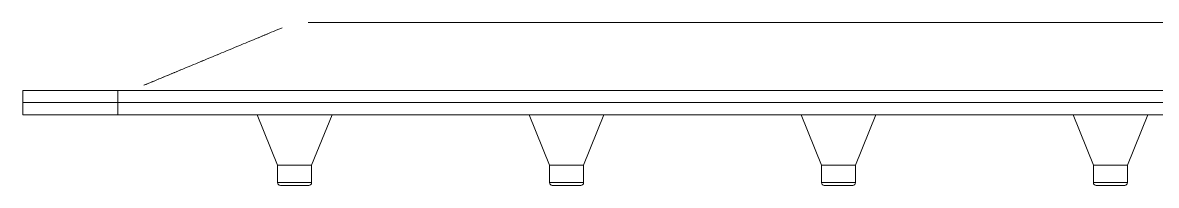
# Model space of a CAD drawing. Header units: millimetres. Extents: x 2915 to 5291, y 1031 to 4391.
# Drawn here: x 3677.1 to 3760.4, y 3031.7 to 3043.7 of the extents above; entities that cross this region are included whole.
import ezdxf

# ---------------------------------------------------------------- set-up
doc = ezdxf.new("R2010")
doc.units = ezdxf.units.MM

msp = doc.modelspace()

# ---------------------------------------------------------------- linework, layer by layer
at = {"linetype": 'Continuous', "lineweight": 18, "extrusion": (0, 1, 0)}
for p, q in [((3698.065, 3043.743), (3698.065, 3043.743)), ((3677.065, 3037.844), (3684.065, 3037.844)), ((3677.065, 3036.944), (3677.065, 3037.844)), ((3684.065, 3037.844), (3870.065, 3037.844)), ((3684.065, 3036.944), (3677.065, 3036.944)), ((3684.065, 3036.944), (3870.065, 3036.944)), ((3694.315, 3036.944), (3695.815, 3033.244)), ((3698.315, 3033.244), (3699.815, 3036.944)), ((3714.315, 3036.944), (3715.815, 3033.244)), ((3718.315, 3033.244), (3719.815, 3036.944)), ((3734.315, 3036.944), (3735.815, 3033.244)), ((3738.315, 3033.244), (3739.815, 3036.944)), ((3754.315, 3036.944), (3755.815, 3033.244)), ((3758.315, 3033.244), (3759.815, 3036.944)), ((3695.815, 3033.244), (3695.815, 3031.944)), ((3698.315, 3033.244), (3695.815, 3033.244)), ((3698.315, 3031.944), (3698.315, 3033.244)), ((3715.815, 3033.244), (3715.815, 3031.944)), ((3718.315, 3033.244), (3715.815, 3033.244)), ((3718.315, 3031.944), (3718.315, 3033.244)), ((3735.815, 3033.244), (3735.815, 3031.944)), ((3738.315, 3033.244), (3735.815, 3033.244)), ((3738.315, 3031.944), (3738.315, 3033.244)), ((3755.815, 3033.244), (3755.815, 3031.944)), ((3758.315, 3033.244), (3755.815, 3033.244)), ((3758.315, 3031.944), (3758.315, 3033.244)), ((3696.015, 3031.744), (3698.115, 3031.744)), ((3716.015, 3031.744), (3718.115, 3031.744)), ((3736.015, 3031.744), (3738.115, 3031.744)), ((3756.015, 3031.744), (3758.115, 3031.744))]:
    msp.add_line(p, q, dxfattribs=at)
at = {"linetype": 'Continuous', "lineweight": 13, "extrusion": (0, 1, 0)}
for p, q in [((3684.065, 3037.844), (3684.065, 3036.944)), ((3695.815, 3031.944), (3698.315, 3031.944)), ((3715.815, 3031.944), (3718.315, 3031.944)), ((3735.815, 3031.944), (3738.315, 3031.944)), ((3755.815, 3031.944), (3758.315, 3031.944))]:
    msp.add_line(p, q, dxfattribs=at)
at = {"linetype": 'Continuous', "lineweight": 18}
for centre, start, end in [((3696.015, 3031.944), 180, 270), ((3698.115, 3031.944), 270, 0), ((3716.015, 3031.944), 180, 270), ((3718.115, 3031.944), 270, 0), ((3736.015, 3031.944), 180, 270), ((3738.115, 3031.944), 270, 0), ((3756.015, 3031.944), 180, 270), ((3758.115, 3031.944), 270, 0)]:
    msp.add_arc(centre, 0.2, start, end, dxfattribs=at)
for points, degree in [([(3696.147, 3043.361), (3691.063, 3041.243), (3685.979, 3039.125)], 2), ([(3696.141, 3043.359), (3691.065, 3041.244), (3685.988, 3039.129)], 2), ([(3677.065, 3038.744), (3677.065, 3038.444), (3677.065, 3038.144), (3677.065, 3037.844)], 3), ([(3677.065, 3038.744), (3677.065, 3038.744), (3678.13, 3038.744), (3680.099, 3038.744), (3682.672, 3038.744), (3684.065, 3038.744)], 2), ([(3677.065, 3037.844), (3677.065, 3038.744)], 1), ([(3870.065, 3038.744), (3684.065, 3038.744)], 1), ([(3684.065, 3038.744), (3684.065, 3037.844)], 1), ([(3684.065, 3037.844), (3684.065, 3038.144), (3684.065, 3038.444), (3684.065, 3038.744)], 3), ([(3684.065, 3038.744), (3870.065, 3038.744)], 1), ([(3677.065, 3037.844), (3677.065, 3037.844), (3677.088, 3037.844), (3677.189, 3037.844), (3677.356, 3037.844), (3677.588, 3037.844), (3677.882, 3037.844), (3678.236, 3037.844), (3678.646, 3037.844), (3679.108, 3037.844), (3679.617, 3037.844), (3680.17, 3037.844), (3680.76, 3037.844), (3681.382, 3037.844), (3682.03, 3037.844), (3682.697, 3037.844), (3683.378, 3037.844), (3683.836, 3037.844), (3684.065, 3037.844)], 3), ([(3684.065, 3037.844), (3870.065, 3037.844)], 1), ([(3870.065, 3037.844), (3684.065, 3037.844)], 1)]:
    msp.add_open_spline(points, degree=degree, dxfattribs=at)
for points, degree, knots in [([(3856.065, 3043.743), (3856.065, 3043.743), (3856.065, 3043.743), (3856.065, 3043.743), (3856.066, 3043.743), (3856.066, 3043.743), (3856.063, 3043.743), (3856.066, 3043.743), (3856.066, 3043.743), (3856.067, 3043.743), (3856.067, 3043.743), (3856.068, 3043.743), (3856.069, 3043.743), (3856.067, 3043.743), (3856.066, 3043.743), (3856.062, 3043.743), (3856.06, 3043.743), (3856.055, 3043.743), (3856.053, 3043.743), (3856.047, 3043.743), (3856.044, 3043.743), (3856.027, 3043.743), (3856.01, 3043.743), (3855.971, 3043.743), (3855.95, 3043.743), (3855.832, 3043.743), (3855.707, 3043.743), (3855.401, 3043.743), (3855.223, 3043.743), (3854.983, 3043.743), (3854.934, 3043.743), (3854.871, 3043.743), (3854.858, 3043.743), (3854.833, 3043.743), (3854.82, 3043.743), (3854.782, 3043.743), (3854.756, 3043.743), (3854.628, 3043.743), (3854.526, 3043.743), (3853.607, 3043.743), (3852.789, 3043.743), (3851.155, 3043.743), (3850.337, 3043.743), (3847.885, 3043.743), (3846.25, 3043.743), (3841.346, 3043.743), (3838.077, 3043.743), (3828.268, 3043.743), (3821.729, 3043.743), (3802.112, 3043.743), (3789.034, 3043.743), (3762.878, 3043.743), (3749.8, 3043.743), (3730.183, 3043.743), (3723.644, 3043.743), (3713.835, 3043.743), (3710.566, 3043.743), (3705.662, 3043.743), (3704.027, 3043.743), (3701.575, 3043.743), (3700.757, 3043.743), (3699.838, 3043.743), (3699.736, 3043.743), (3699.531, 3043.743), (3699.429, 3043.743), (3699.302, 3043.743), (3699.276, 3043.743), (3699.238, 3043.743), (3699.226, 3043.743), (3699.2, 3043.743), (3699.188, 3043.743), (3699.15, 3043.743), (3699.125, 3043.743), (3699.076, 3043.743), (3699.051, 3043.743), (3698.93, 3043.743), (3698.838, 3043.743), (3698.573, 3043.743), (3698.421, 3043.743), (3698.243, 3043.743), (3698.192, 3043.743), (3698.132, 3043.743), (3698.114, 3043.743), (3698.085, 3043.743), (3698.073, 3043.743), (3698.062, 3043.743), (3698.063, 3043.743), (3698.063, 3043.743), (3698.063, 3043.743), (3698.065, 3043.743), (3698.066, 3043.743), (3698.067, 3043.743), (3698.067, 3043.743), (3698.066, 3043.743), (3698.064, 3043.743), (3698.064, 3043.743), (3698.065, 3043.743), (3698.067, 3043.743), (3698.067, 3043.743), (3698.066, 3043.743), (3698.064, 3043.743), (3698.064, 3043.743), (3698.064, 3043.743), (3698.064, 3043.743)], 3, [0, 0, 0, 0, 0.066862, 0.066862, 0.112858, 0.112858, 0.135856, 0.135856, 0.141606, 0.141606, 0.14448, 0.14448, 0.147355, 0.147355, 0.148074, 0.148074, 0.148433, 0.148433, 0.148613, 0.148613, 0.148793, 0.148793, 0.149511, 0.149511, 0.15023, 0.15023, 0.153105, 0.153105, 0.155979, 0.155979, 0.156698, 0.156698, 0.156878, 0.156878, 0.157057, 0.157057, 0.157417, 0.157417, 0.158854, 0.158854, 0.170353, 0.170353, 0.181852, 0.181852, 0.20485, 0.20485, 0.250846, 0.250846, 0.342838, 0.342838, 0.526821, 0.526821, 0.710805, 0.710805, 0.802797, 0.802797, 0.848793, 0.848793, 0.87179, 0.87179, 0.883289, 0.883289, 0.884727, 0.884727, 0.886164, 0.886164, 0.886524, 0.886524, 0.886703, 0.886703, 0.886883, 0.886883, 0.887242, 0.887242, 0.887602, 0.887602, 0.889039, 0.889039, 0.891914, 0.891914, 0.893351, 0.893351, 0.89407, 0.89407, 0.894788, 0.894788, 0.895507, 0.895507, 0.896226, 0.896226, 0.897663, 0.897663, 0.900538, 0.900538, 0.906287, 0.906287, 0.917786, 0.917786, 0.940784, 0.940784, 0.98678, 0.98678, 1, 1, 1, 1]), ([(3684.065, 3038.744), (3683.836, 3038.744), (3683.378, 3038.744), (3682.697, 3038.744), (3682.03, 3038.744), (3681.382, 3038.744), (3680.76, 3038.744), (3680.17, 3038.744), (3679.617, 3038.744), (3679.108, 3038.744), (3678.646, 3038.744), (3678.236, 3038.744), (3677.882, 3038.744), (3677.588, 3038.744), (3677.356, 3038.744), (3677.189, 3038.744), (3677.088, 3038.744), (3677.065, 3038.744), (3677.065, 3038.744)], 3, [0, 0, 0, 0, 0.062514, 0.125027, 0.187541, 0.250055, 0.312568, 0.375082, 0.437596, 0.500109, 0.562623, 0.625137, 0.687651, 0.750164, 0.812678, 0.875192, 0.937705, 1, 1, 1, 1]), ([(3687.387, 3038.744), (3687.385, 3038.744), (3687.384, 3038.744), (3687.379, 3038.744), (3687.374, 3038.744), (3687.366, 3038.744), (3687.362, 3038.744), (3687.354, 3038.744), (3687.35, 3038.744), (3687.342, 3038.744), (3687.337, 3038.744), (3687.329, 3038.744), (3687.325, 3038.744), (3687.317, 3038.744), (3687.313, 3038.744), (3687.305, 3038.744), (3687.301, 3038.744), (3687.293, 3038.744), (3687.288, 3038.744), (3687.28, 3038.744), (3687.276, 3038.744), (3687.268, 3038.744), (3687.264, 3038.744), (3687.256, 3038.744), (3687.252, 3038.744), (3687.244, 3038.744), (3687.24, 3038.744), (3687.232, 3038.744), (3687.228, 3038.744), (3687.219, 3038.744), (3687.215, 3038.744), (3687.207, 3038.744), (3687.203, 3038.744), (3687.195, 3038.744), (3687.191, 3038.744), (3687.183, 3038.744), (3687.179, 3038.744), (3687.171, 3038.744), (3687.167, 3038.744), (3687.159, 3038.744), (3687.155, 3038.744), (3687.147, 3038.744), (3687.143, 3038.744), (3687.135, 3038.744), (3687.131, 3038.744), (3687.123, 3038.744), (3687.119, 3038.744), (3687.111, 3038.744), (3687.107, 3038.744), (3687.099, 3038.744), (3687.095, 3038.744), (3687.087, 3038.744), (3687.083, 3038.744), (3687.075, 3038.744), (3687.071, 3038.744), (3687.063, 3038.744), (3687.06, 3038.744), (3687.052, 3038.744), (3687.048, 3038.744), (3687.04, 3038.744), (3687.036, 3038.744), (3687.028, 3038.744), (3687.024, 3038.744), (3687.016, 3038.744), (3687.012, 3038.744), (3687.004, 3038.744), (3687, 3038.744), (3686.993, 3038.744), (3686.989, 3038.744), (3686.981, 3038.744), (3686.977, 3038.744), (3686.969, 3038.744), (3686.965, 3038.744), (3686.957, 3038.744), (3686.953, 3038.744), (3686.946, 3038.744), (3686.942, 3038.744), (3686.934, 3038.744), (3686.93, 3038.744), (3686.922, 3038.744), (3686.918, 3038.744), (3686.911, 3038.744), (3686.907, 3038.744), (3686.899, 3038.744), (3686.895, 3038.744), (3686.887, 3038.744), (3686.884, 3038.744), (3686.876, 3038.744), (3686.872, 3038.744), (3686.864, 3038.744), (3686.86, 3038.744), (3686.853, 3038.744), (3686.849, 3038.744), (3686.841, 3038.744), (3686.837, 3038.744), (3686.83, 3038.744), (3686.826, 3038.744), (3686.818, 3038.744), (3686.814, 3038.744), (3686.807, 3038.744), (3686.803, 3038.744), (3686.795, 3038.744), (3686.791, 3038.744), (3686.784, 3038.744), (3686.78, 3038.744), (3686.772, 3038.744), (3686.769, 3038.744), (3686.761, 3038.744), (3686.757, 3038.744), (3686.75, 3038.744), (3686.746, 3038.744), (3686.738, 3038.744), (3686.735, 3038.744), (3686.727, 3038.744), (3686.723, 3038.744), (3686.716, 3038.744), (3686.712, 3038.744), (3686.704, 3038.744), (3686.701, 3038.744), (3686.693, 3038.744), (3686.689, 3038.744), (3686.682, 3038.744), (3686.678, 3038.744), (3686.671, 3038.744), (3686.667, 3038.744), (3686.659, 3038.744), (3686.656, 3038.744), (3686.648, 3038.744), (3686.645, 3038.744), (3686.637, 3038.744), (3686.633, 3038.744), (3686.626, 3038.744), (3686.622, 3038.744), (3686.615, 3038.744), (3686.611, 3038.744), (3686.604, 3038.744), (3686.6, 3038.744), (3686.593, 3038.744), (3686.589, 3038.744), (3686.582, 3038.744), (3686.578, 3038.744), (3686.571, 3038.744), (3686.567, 3038.744), (3686.559, 3038.744), (3686.556, 3038.744), (3686.548, 3038.744), (3686.545, 3038.744), (3686.537, 3038.744), (3686.534, 3038.744), (3686.527, 3038.744), (3686.523, 3038.744), (3686.516, 3038.744), (3686.512, 3038.744), (3686.505, 3038.744), (3686.501, 3038.744), (3686.494, 3038.744), (3686.49, 3038.744), (3686.483, 3038.744), (3686.479, 3038.744), (3686.472, 3038.744), (3686.468, 3038.744), (3686.461, 3038.744), (3686.458, 3038.744), (3686.45, 3038.744), (3686.447, 3038.744), (3686.44, 3038.744), (3686.436, 3038.744), (3686.429, 3038.744), (3686.425, 3038.744), (3686.418, 3038.744), (3686.414, 3038.744), (3686.407, 3038.744), (3686.404, 3038.744), (3686.397, 3038.744), (3686.393, 3038.744), (3686.386, 3038.744), (3686.382, 3038.744), (3686.375, 3038.744), (3686.372, 3038.744), (3686.365, 3038.744), (3686.361, 3038.744), (3686.354, 3038.744), (3686.35, 3038.744), (3686.343, 3038.744), (3686.34, 3038.744), (3686.333, 3038.744), (3686.329, 3038.744), (3686.322, 3038.744), (3686.319, 3038.744), (3686.312, 3038.744), (3686.308, 3038.744), (3686.301, 3038.744), (3686.298, 3038.744), (3686.291, 3038.744), (3686.287, 3038.744), (3686.28, 3038.744), (3686.277, 3038.744), (3686.27, 3038.744), (3686.266, 3038.744), (3686.259, 3038.744), (3686.256, 3038.744), (3686.249, 3038.744), (3686.246, 3038.744), (3686.239, 3038.744), (3686.235, 3038.744), (3686.228, 3038.744), (3686.225, 3038.744), (3686.218, 3038.744), (3686.214, 3038.744), (3686.208, 3038.744), (3686.204, 3038.744), (3686.197, 3038.744), (3686.194, 3038.744), (3686.187, 3038.744), (3686.183, 3038.744), (3686.177, 3038.744), (3686.173, 3038.744), (3686.166, 3038.744), (3686.163, 3038.744), (3686.156, 3038.744), (3686.153, 3038.744), (3686.146, 3038.744), (3686.143, 3038.744), (3686.136, 3038.744), (3686.132, 3038.744), (3686.126, 3038.744), (3686.122, 3038.744), (3686.115, 3038.744), (3686.112, 3038.744), (3686.105, 3038.744), (3686.102, 3038.744), (3686.095, 3038.744), (3686.092, 3038.744), (3686.085, 3038.744), (3686.082, 3038.744), (3686.075, 3038.744), (3686.072, 3038.744), (3686.065, 3038.744), (3686.062, 3038.744), (3686.055, 3038.744), (3686.052, 3038.744), (3686.045, 3038.744), (3686.042, 3038.744), (3686.035, 3038.744), (3686.032, 3038.744), (3686.025, 3038.744), (3686.022, 3038.744), (3686.015, 3038.744), (3686.012, 3038.744), (3686.005, 3038.744), (3686.002, 3038.744), (3685.995, 3038.744), (3685.992, 3038.744), (3685.985, 3038.744), (3685.982, 3038.744), (3685.976, 3038.744), (3685.972, 3038.744), (3685.966, 3038.744), (3685.962, 3038.744), (3685.956, 3038.744), (3685.953, 3038.744), (3685.946, 3038.744), (3685.943, 3038.744), (3685.936, 3038.744), (3685.933, 3038.744), (3685.927, 3038.744), (3685.923, 3038.744), (3685.917, 3038.744), (3685.914, 3038.744), (3685.907, 3038.744), (3685.904, 3038.744), (3685.897, 3038.744), (3685.894, 3038.744), (3685.888, 3038.744), (3685.885, 3038.744), (3685.878, 3038.744), (3685.875, 3038.744), (3685.868, 3038.744), (3685.865, 3038.744), (3685.859, 3038.744), (3685.856, 3038.744), (3685.849, 3038.744), (3685.846, 3038.744), (3685.84, 3038.744), (3685.837, 3038.744), (3685.83, 3038.744), (3685.827, 3038.744), (3685.821, 3038.744), (3685.818, 3038.744), (3685.811, 3038.744), (3685.808, 3038.744), (3685.802, 3038.744), (3685.799, 3038.744), (3685.792, 3038.744), (3685.789, 3038.744), (3685.783, 3038.744), (3685.78, 3038.744), (3685.773, 3038.744), (3685.77, 3038.744), (3685.764, 3038.744), (3685.761, 3038.744), (3685.755, 3038.744), (3685.752, 3038.744), (3685.745, 3038.744), (3685.742, 3038.744), (3685.736, 3038.744), (3685.733, 3038.744), (3685.727, 3038.744), (3685.724, 3038.744), (3685.717, 3038.744), (3685.714, 3038.744), (3685.708, 3038.744), (3685.705, 3038.744), (3685.699, 3038.744), (3685.696, 3038.744), (3685.69, 3038.744), (3685.687, 3038.744), (3685.681, 3038.744), (3685.678, 3038.744), (3685.671, 3038.744), (3685.668, 3038.744), (3685.662, 3038.744), (3685.659, 3038.744), (3685.653, 3038.744), (3685.65, 3038.744), (3685.644, 3038.744), (3685.641, 3038.744), (3685.635, 3038.744), (3685.632, 3038.744), (3685.626, 3038.744), (3685.623, 3038.744), (3685.617, 3038.744), (3685.614, 3038.744), (3685.608, 3038.744), (3685.605, 3038.744), (3685.599, 3038.744), (3685.596, 3038.744), (3685.59, 3038.744), (3685.587, 3038.744), (3685.581, 3038.744), (3685.578, 3038.744), (3685.572, 3038.744), (3685.569, 3038.744), (3685.563, 3038.744), (3685.56, 3038.744), (3685.554, 3038.744), (3685.551, 3038.744), (3685.546, 3038.744), (3685.543, 3038.744), (3685.537, 3038.744), (3685.534, 3038.744), (3685.528, 3038.744), (3685.525, 3038.744), (3685.519, 3038.744), (3685.516, 3038.744), (3685.51, 3038.744), (3685.507, 3038.744), (3685.502, 3038.744), (3685.499, 3038.744), (3685.493, 3038.744), (3685.49, 3038.744), (3685.484, 3038.744), (3685.481, 3038.744), (3685.476, 3038.744), (3685.473, 3038.744), (3685.467, 3038.744), (3685.464, 3038.744), (3685.458, 3038.744), (3685.456, 3038.744), (3685.45, 3038.744), (3685.447, 3038.744), (3685.441, 3038.744), (3685.438, 3038.744), (3685.433, 3038.744), (3685.43, 3038.744), (3685.424, 3038.744), (3685.421, 3038.744), (3685.416, 3038.744), (3685.413, 3038.744), (3685.407, 3038.744), (3685.404, 3038.744), (3685.399, 3038.744), (3685.396, 3038.744), (3685.39, 3038.744), (3685.388, 3038.744), (3685.382, 3038.744), (3685.379, 3038.744), (3685.374, 3038.744), (3685.371, 3038.744), (3685.365, 3038.744), (3685.362, 3038.744), (3685.357, 3038.744), (3685.354, 3038.744), (3685.349, 3038.744), (3685.346, 3038.744), (3685.34, 3038.744), (3685.338, 3038.744), (3685.332, 3038.744), (3685.329, 3038.744), (3685.324, 3038.744), (3685.321, 3038.744), (3685.316, 3038.744), (3685.313, 3038.744), (3685.307, 3038.744), (3685.305, 3038.744), (3685.299, 3038.744), (3685.297, 3038.744), (3685.291, 3038.744), (3685.288, 3038.744), (3685.283, 3038.744), (3685.28, 3038.744), (3685.275, 3038.744), (3685.272, 3038.744), (3685.267, 3038.744), (3685.264, 3038.744), (3685.259, 3038.744), (3685.256, 3038.744), (3685.251, 3038.744), (3685.248, 3038.744), (3685.243, 3038.744), (3685.24, 3038.744), (3685.235, 3038.744), (3685.232, 3038.744), (3685.227, 3038.744), (3685.224, 3038.744), (3685.219, 3038.744), (3685.216, 3038.744), (3685.211, 3038.744), (3685.209, 3038.744), (3685.203, 3038.744), (3685.201, 3038.744), (3685.195, 3038.744), (3685.193, 3038.744), (3685.188, 3038.744), (3685.185, 3038.744), (3685.18, 3038.744), (3685.177, 3038.744), (3685.172, 3038.744), (3685.169, 3038.744), (3685.164, 3038.744), (3685.162, 3038.744), (3685.157, 3038.744), (3685.154, 3038.744), (3685.149, 3038.744), (3685.146, 3038.744), (3685.141, 3038.744), (3685.139, 3038.744), (3685.134, 3038.744), (3685.131, 3038.744), (3685.126, 3038.744), (3685.123, 3038.744), (3685.118, 3038.744), (3685.116, 3038.744), (3685.111, 3038.744), (3685.108, 3038.744), (3685.103, 3038.744), (3685.101, 3038.744), (3685.096, 3038.744), (3685.093, 3038.744), (3685.088, 3038.744), (3685.086, 3038.744), (3685.081, 3038.744), (3685.078, 3038.744), (3685.073, 3038.744), (3685.071, 3038.744), (3685.066, 3038.744), (3685.064, 3038.744), (3685.059, 3038.744), (3685.056, 3038.744), (3685.051, 3038.744), (3685.049, 3038.744), (3685.044, 3038.744), (3685.041, 3038.744), (3685.037, 3038.744), (3685.034, 3038.744), (3685.029, 3038.744), (3685.027, 3038.744), (3685.022, 3038.744), (3685.02, 3038.744), (3685.015, 3038.744), (3685.012, 3038.744), (3685.008, 3038.744), (3685.005, 3038.744), (3685, 3038.744), (3684.998, 3038.744), (3684.993, 3038.744), (3684.991, 3038.744), (3684.986, 3038.744), (3684.984, 3038.744), (3684.979, 3038.744), (3684.977, 3038.744), (3684.972, 3038.744), (3684.97, 3038.744), (3684.965, 3038.744), (3684.963, 3038.744), (3684.958, 3038.744), (3684.956, 3038.744), (3684.951, 3038.744), (3684.949, 3038.744), (3684.944, 3038.744), (3684.942, 3038.744), (3684.937, 3038.744), (3684.935, 3038.744), (3684.93, 3038.744), (3684.928, 3038.744), (3684.923, 3038.744), (3684.921, 3038.744), (3684.916, 3038.744), (3684.914, 3038.744), (3684.909, 3038.744), (3684.907, 3038.744), (3684.903, 3038.744), (3684.9, 3038.744), (3684.896, 3038.744), (3684.894, 3038.744), (3684.889, 3038.744), (3684.887, 3038.744), (3684.882, 3038.744), (3684.88, 3038.744), (3684.876, 3038.744), (3684.873, 3038.744), (3684.869, 3038.744), (3684.867, 3038.744), (3684.862, 3038.744), (3684.86, 3038.744), (3684.856, 3038.744), (3684.853, 3038.744), (3684.849, 3038.744), (3684.847, 3038.744), (3684.842, 3038.744), (3684.84, 3038.744), (3684.836, 3038.744), (3684.834, 3038.744), (3684.829, 3038.744), (3684.827, 3038.744), (3684.823, 3038.744), (3684.821, 3038.744), (3684.816, 3038.744), (3684.814, 3038.744), (3684.81, 3038.744), (3684.808, 3038.744), (3684.803, 3038.744), (3684.801, 3038.744), (3684.797, 3038.744), (3684.795, 3038.744), (3684.791, 3038.744), (3684.789, 3038.744), (3684.784, 3038.744), (3684.782, 3038.744), (3684.778, 3038.744), (3684.776, 3038.744), (3684.772, 3038.744), (3684.77, 3038.744), (3684.766, 3038.744), (3684.763, 3038.744), (3684.759, 3038.744), (3684.757, 3038.744), (3684.753, 3038.744), (3684.751, 3038.744), (3684.747, 3038.744), (3684.745, 3038.744), (3684.741, 3038.744), (3684.739, 3038.744), (3684.735, 3038.744), (3684.733, 3038.744), (3684.729, 3038.744), (3684.727, 3038.744), (3684.722, 3038.744), (3684.72, 3038.744), (3684.716, 3038.744), (3684.714, 3038.744), (3684.71, 3038.744), (3684.708, 3038.744), (3684.704, 3038.744), (3684.702, 3038.744), (3684.698, 3038.744), (3684.696, 3038.744), (3684.693, 3038.744), (3684.691, 3038.744), (3684.687, 3038.744), (3684.685, 3038.744), (3684.681, 3038.744), (3684.679, 3038.744), (3684.675, 3038.744), (3684.673, 3038.744), (3684.669, 3038.744), (3684.667, 3038.744), (3684.663, 3038.744), (3684.662, 3038.744), (3684.658, 3038.744), (3684.656, 3038.744), (3684.652, 3038.744), (3684.65, 3038.744), (3684.646, 3038.744), (3684.645, 3038.744), (3684.641, 3038.744), (3684.639, 3038.744), (3684.635, 3038.744), (3684.633, 3038.744), (3684.63, 3038.744), (3684.628, 3038.744), (3684.624, 3038.744), (3684.622, 3038.744), (3684.619, 3038.744), (3684.617, 3038.744), (3684.613, 3038.744), (3684.611, 3038.744), (3684.608, 3038.744), (3684.606, 3038.744), (3684.602, 3038.744), (3684.6, 3038.744), (3684.597, 3038.744), (3684.595, 3038.744), (3684.591, 3038.744), (3684.589, 3038.744), (3684.586, 3038.744), (3684.584, 3038.744), (3684.581, 3038.744), (3684.579, 3038.744), (3684.575, 3038.744), (3684.573, 3038.744), (3684.57, 3038.744), (3684.568, 3038.744), (3684.565, 3038.744), (3684.563, 3038.744), (3684.559, 3038.744), (3684.558, 3038.744), (3684.554, 3038.744), (3684.552, 3038.744), (3684.549, 3038.744), (3684.547, 3038.744), (3684.544, 3038.744), (3684.542, 3038.744), (3684.539, 3038.744), (3684.537, 3038.744), (3684.534, 3038.744), (3684.532, 3038.744), (3684.528, 3038.744), (3684.527, 3038.744), (3684.523, 3038.744), (3684.522, 3038.744), (3684.518, 3038.744), (3684.517, 3038.744), (3684.513, 3038.744), (3684.512, 3038.744), (3684.508, 3038.744), (3684.507, 3038.744), (3684.503, 3038.744), (3684.502, 3038.744), (3684.498, 3038.744), (3684.497, 3038.744), (3684.493, 3038.744), (3684.492, 3038.744), (3684.489, 3038.744), (3684.487, 3038.744), (3684.484, 3038.744), (3684.482, 3038.744), (3684.479, 3038.744), (3684.477, 3038.744), (3684.474, 3038.744), (3684.472, 3038.744), (3684.469, 3038.744), (3684.468, 3038.744), (3684.465, 3038.744), (3684.463, 3038.744), (3684.46, 3038.744), (3684.458, 3038.744), (3684.455, 3038.744), (3684.454, 3038.744), (3684.45, 3038.744), (3684.449, 3038.744), (3684.446, 3038.744), (3684.444, 3038.744), (3684.441, 3038.744), (3684.44, 3038.744), (3684.437, 3038.744), (3684.435, 3038.744), (3684.432, 3038.744), (3684.43, 3038.744), (3684.427, 3038.744), (3684.426, 3038.744), (3684.423, 3038.744), (3684.421, 3038.744), (3684.418, 3038.744), (3684.417, 3038.744), (3684.414, 3038.744), (3684.412, 3038.744), (3684.409, 3038.744), (3684.408, 3038.744), (3684.405, 3038.744), (3684.404, 3038.744), (3684.401, 3038.744), (3684.399, 3038.744), (3684.396, 3038.744), (3684.395, 3038.744), (3684.392, 3038.744), (3684.391, 3038.744), (3684.388, 3038.744), (3684.386, 3038.744), (3684.383, 3038.744), (3684.382, 3038.744), (3684.379, 3038.744), (3684.378, 3038.744), (3684.375, 3038.744), (3684.374, 3038.744), (3684.371, 3038.744), (3684.369, 3038.744), (3684.367, 3038.744), (3684.365, 3038.744), (3684.362, 3038.744), (3684.361, 3038.744), (3684.358, 3038.744), (3684.357, 3038.744), (3684.354, 3038.744), (3684.353, 3038.744), (3684.35, 3038.744), (3684.349, 3038.744), (3684.346, 3038.744), (3684.345, 3038.744), (3684.342, 3038.744), (3684.341, 3038.744), (3684.338, 3038.744), (3684.337, 3038.744), (3684.334, 3038.744), (3684.333, 3038.744), (3684.33, 3038.744), (3684.329, 3038.744), (3684.326, 3038.744), (3684.325, 3038.744), (3684.322, 3038.744), (3684.321, 3038.744), (3684.319, 3038.744), (3684.317, 3038.744), (3684.315, 3038.744), (3684.314, 3038.744), (3684.311, 3038.744), (3684.31, 3038.744), (3684.307, 3038.744), (3684.306, 3038.744), (3684.304, 3038.744), (3684.302, 3038.744), (3684.3, 3038.744), (3684.299, 3038.744), (3684.296, 3038.744), (3684.295, 3038.744), (3684.292, 3038.744), (3684.291, 3038.744), (3684.289, 3038.744), (3684.288, 3038.744), (3684.285, 3038.744), (3684.284, 3038.744), (3684.282, 3038.744), (3684.281, 3038.744), (3684.278, 3038.744), (3684.277, 3038.744), (3684.275, 3038.744), (3684.273, 3038.744), (3684.271, 3038.744), (3684.27, 3038.744), (3684.268, 3038.744), (3684.267, 3038.744), (3684.264, 3038.744), (3684.263, 3038.744), (3684.261, 3038.744), (3684.26, 3038.744), (3684.258, 3038.744), (3684.256, 3038.744), (3684.254, 3038.744), (3684.253, 3038.744), (3684.251, 3038.744), (3684.25, 3038.744), (3684.248, 3038.744), (3684.246, 3038.744), (3684.244, 3038.744), (3684.243, 3038.744), (3684.241, 3038.744), (3684.24, 3038.744), (3684.238, 3038.744), (3684.237, 3038.744), (3684.235, 3038.744), (3684.234, 3038.744), (3684.232, 3038.744), (3684.231, 3038.744), (3684.228, 3038.744), (3684.227, 3038.744), (3684.225, 3038.744), (3684.224, 3038.744), (3684.222, 3038.744), (3684.221, 3038.744), (3684.219, 3038.744), (3684.218, 3038.744), (3684.216, 3038.744), (3684.215, 3038.744), (3684.213, 3038.744), (3684.212, 3038.744), (3684.21, 3038.744), (3684.209, 3038.744), (3684.207, 3038.744), (3684.207, 3038.744), (3684.205, 3038.744), (3684.204, 3038.744), (3684.202, 3038.744), (3684.201, 3038.744), (3684.199, 3038.744), (3684.198, 3038.744), (3684.196, 3038.744), (3684.195, 3038.744), (3684.193, 3038.744), (3684.192, 3038.744), (3684.191, 3038.744), (3684.19, 3038.744), (3684.188, 3038.744), (3684.187, 3038.744), (3684.185, 3038.744), (3684.184, 3038.744), (3684.183, 3038.744), (3684.182, 3038.744), (3684.18, 3038.744), (3684.179, 3038.744), (3684.177, 3038.744), (3684.176, 3038.744), (3684.175, 3038.744), (3684.174, 3038.744), (3684.172, 3038.744), (3684.171, 3038.744), (3684.17, 3038.744), (3684.169, 3038.744), (3684.167, 3038.744), (3684.166, 3038.744), (3684.165, 3038.744), (3684.164, 3038.744), (3684.162, 3038.744), (3684.162, 3038.744), (3684.16, 3038.744), (3684.159, 3038.744), (3684.158, 3038.744), (3684.157, 3038.744), (3684.155, 3038.744), (3684.155, 3038.744), (3684.153, 3038.744), (3684.152, 3038.744), (3684.151, 3038.744), (3684.15, 3038.744), (3684.149, 3038.744), (3684.148, 3038.744), (3684.146, 3038.744), (3684.146, 3038.744), (3684.144, 3038.744), (3684.143, 3038.744), (3684.142, 3038.744), (3684.141, 3038.744), (3684.14, 3038.744), (3684.139, 3038.744), (3684.138, 3038.744), (3684.137, 3038.744), (3684.136, 3038.744), (3684.135, 3038.744), (3684.134, 3038.744), (3684.133, 3038.744), (3684.132, 3038.744), (3684.132, 3038.744), (3684.132, 3038.744)], 3, [0, 0, 0, 0, 0.001126, 0.001126, 0.004706, 0.004706, 0.008271, 0.008271, 0.011821, 0.011821, 0.015357, 0.015357, 0.01888, 0.01888, 0.022388, 0.022388, 0.025883, 0.025883, 0.029364, 0.029364, 0.032832, 0.032832, 0.036286, 0.036286, 0.039727, 0.039727, 0.043156, 0.043156, 0.046571, 0.046571, 0.049974, 0.049974, 0.053364, 0.053364, 0.056741, 0.056741, 0.060107, 0.060107, 0.063459, 0.063459, 0.0668, 0.0668, 0.070129, 0.070129, 0.073446, 0.073446, 0.076751, 0.076751, 0.080045, 0.080045, 0.083327, 0.083327, 0.086597, 0.086597, 0.089856, 0.089856, 0.093104, 0.093104, 0.096341, 0.096341, 0.099567, 0.099567, 0.102782, 0.102782, 0.105986, 0.105986, 0.10918, 0.10918, 0.112362, 0.112362, 0.115535, 0.115535, 0.118696, 0.118696, 0.121848, 0.121848, 0.124989, 0.124989, 0.12812, 0.12812, 0.131241, 0.131241, 0.134352, 0.134352, 0.137453, 0.137453, 0.140544, 0.140544, 0.143626, 0.143626, 0.146698, 0.146698, 0.14976, 0.14976, 0.152813, 0.152813, 0.155856, 0.155856, 0.15889, 0.15889, 0.161915, 0.161915, 0.16493, 0.16493, 0.167937, 0.167937, 0.170934, 0.170934, 0.173922, 0.173922, 0.176902, 0.176902, 0.179873, 0.179873, 0.182834, 0.182834, 0.185788, 0.185788, 0.188732, 0.188732, 0.191668, 0.191668, 0.194596, 0.194596, 0.197515, 0.197515, 0.200425, 0.200425, 0.203328, 0.203328, 0.206222, 0.206222, 0.209108, 0.209108, 0.211986, 0.211986, 0.214856, 0.214856, 0.217717, 0.217717, 0.220571, 0.220571, 0.223417, 0.223417, 0.226255, 0.226255, 0.229086, 0.229086, 0.231908, 0.231908, 0.234723, 0.234723, 0.23753, 0.23753, 0.24033, 0.24033, 0.243122, 0.243122, 0.245907, 0.245907, 0.248685, 0.248685, 0.251455, 0.251455, 0.254217, 0.254217, 0.256973, 0.256973, 0.259721, 0.259721, 0.262462, 0.262462, 0.265196, 0.265196, 0.267923, 0.267923, 0.270643, 0.270643, 0.273356, 0.273356, 0.276062, 0.276062, 0.278761, 0.278761, 0.281454, 0.281454, 0.284139, 0.284139, 0.286818, 0.286818, 0.28949, 0.28949, 0.292156, 0.292156, 0.294817, 0.294817, 0.297473, 0.297473, 0.300123, 0.300123, 0.302769, 0.302769, 0.305409, 0.305409, 0.308044, 0.308044, 0.310674, 0.310674, 0.313299, 0.313299, 0.315919, 0.315919, 0.318535, 0.318535, 0.321145, 0.321145, 0.32375, 0.32375, 0.32635, 0.32635, 0.328946, 0.328946, 0.331536, 0.331536, 0.334122, 0.334122, 0.336704, 0.336704, 0.33928, 0.33928, 0.341852, 0.341852, 0.344419, 0.344419, 0.346981, 0.346981, 0.349539, 0.349539, 0.352092, 0.352092, 0.35464, 0.35464, 0.357184, 0.357184, 0.359724, 0.359724, 0.362259, 0.362259, 0.364789, 0.364789, 0.367315, 0.367315, 0.369837, 0.369837, 0.372354, 0.372354, 0.374867, 0.374867, 0.377375, 0.377375, 0.379879, 0.379879, 0.382379, 0.382379, 0.384875, 0.384875, 0.387366, 0.387366, 0.389853, 0.389853, 0.392336, 0.392336, 0.394814, 0.394814, 0.397289, 0.397289, 0.399759, 0.399759, 0.402225, 0.402225, 0.404687, 0.404687, 0.407145, 0.407145, 0.409599, 0.409599, 0.412048, 0.412048, 0.414494, 0.414494, 0.416936, 0.416936, 0.419374, 0.419374, 0.421807, 0.421807, 0.424237, 0.424237, 0.426663, 0.426663, 0.429085, 0.429085, 0.431503, 0.431503, 0.433917, 0.433917, 0.436327, 0.436327, 0.438734, 0.438734, 0.441137, 0.441137, 0.443535, 0.443535, 0.445931, 0.445931, 0.448322, 0.448322, 0.450709, 0.450709, 0.453093, 0.453093, 0.455473, 0.455473, 0.45785, 0.45785, 0.460222, 0.460222, 0.462591, 0.462591, 0.464957, 0.464957, 0.467318, 0.467318, 0.469677, 0.469677, 0.472031, 0.472031, 0.474382, 0.474382, 0.476729, 0.476729, 0.479073, 0.479073, 0.481414, 0.481414, 0.48375, 0.48375, 0.486084, 0.486084, 0.488413, 0.488413, 0.49074, 0.49074, 0.493062, 0.493062, 0.495382, 0.495382, 0.497698, 0.497698, 0.50001, 0.50001, 0.502319, 0.502319, 0.504625, 0.504625, 0.506927, 0.506927, 0.509226, 0.509226, 0.511522, 0.511522, 0.513814, 0.513814, 0.516103, 0.516103, 0.518389, 0.518389, 0.520671, 0.520671, 0.52295, 0.52295, 0.525226, 0.525226, 0.527499, 0.527499, 0.529768, 0.529768, 0.532034, 0.532034, 0.534297, 0.534297, 0.536556, 0.536556, 0.538813, 0.538813, 0.541066, 0.541066, 0.543316, 0.543316, 0.545563, 0.545563, 0.547807, 0.547807, 0.550048, 0.550048, 0.552285, 0.552285, 0.554519, 0.554519, 0.556751, 0.556751, 0.558979, 0.558979, 0.561204, 0.561204, 0.563426, 0.563426, 0.565645, 0.565645, 0.567861, 0.567861, 0.570074, 0.570074, 0.572284, 0.572284, 0.574491, 0.574491, 0.576695, 0.576695, 0.578896, 0.578896, 0.581094, 0.581094, 0.583289, 0.583289, 0.585481, 0.585481, 0.58767, 0.58767, 0.589856, 0.589856, 0.592039, 0.592039, 0.59422, 0.59422, 0.596397, 0.596397, 0.598571, 0.598571, 0.600743, 0.600743, 0.602912, 0.602912, 0.605078, 0.605078, 0.607241, 0.607241, 0.609401, 0.609401, 0.611558, 0.611558, 0.613712, 0.613712, 0.615864, 0.615864, 0.618013, 0.618013, 0.620159, 0.620159, 0.622302, 0.622302, 0.624443, 0.624443, 0.62658, 0.62658, 0.628715, 0.628715, 0.630847, 0.630847, 0.632977, 0.632977, 0.635103, 0.635103, 0.637227, 0.637227, 0.639348, 0.639348, 0.641467, 0.641467, 0.643583, 0.643583, 0.645696, 0.645696, 0.647806, 0.647806, 0.649914, 0.649914, 0.652019, 0.652019, 0.654121, 0.654121, 0.656221, 0.656221, 0.658318, 0.658318, 0.660412, 0.660412, 0.662504, 0.662504, 0.664593, 0.664593, 0.66668, 0.66668, 0.668763, 0.668763, 0.670845, 0.670845, 0.672923, 0.672923, 0.674999, 0.674999, 0.677073, 0.677073, 0.679144, 0.679144, 0.681212, 0.681212, 0.683278, 0.683278, 0.685341, 0.685341, 0.687402, 0.687402, 0.68946, 0.68946, 0.691516, 0.691516, 0.693569, 0.693569, 0.695619, 0.695619, 0.697667, 0.697667, 0.699713, 0.699713, 0.701756, 0.701756, 0.703796, 0.703796, 0.705834, 0.705834, 0.70787, 0.70787, 0.709903, 0.709903, 0.711934, 0.711934, 0.713962, 0.713962, 0.715988, 0.715988, 0.718011, 0.718011, 0.720032, 0.720032, 0.72205, 0.72205, 0.724066, 0.724066, 0.72608, 0.72608, 0.728091, 0.728091, 0.730099, 0.730099, 0.732106, 0.732106, 0.73411, 0.73411, 0.736111, 0.736111, 0.73811, 0.73811, 0.740098, 0.740098, 0.742068, 0.742068, 0.744037, 0.744037, 0.746004, 0.746004, 0.74797, 0.74797, 0.749935, 0.749935, 0.751899, 0.751899, 0.753862, 0.753862, 0.755823, 0.755823, 0.757784, 0.757784, 0.759743, 0.759743, 0.761701, 0.761701, 0.763659, 0.763659, 0.765614, 0.765614, 0.767569, 0.767569, 0.769523, 0.769523, 0.771476, 0.771476, 0.773427, 0.773427, 0.775378, 0.775378, 0.777327, 0.777327, 0.779275, 0.779275, 0.781222, 0.781222, 0.783168, 0.783168, 0.785113, 0.785113, 0.787057, 0.787057, 0.788999, 0.788999, 0.790941, 0.790941, 0.792881, 0.792881, 0.794821, 0.794821, 0.796759, 0.796759, 0.798696, 0.798696, 0.800632, 0.800632, 0.802567, 0.802567, 0.804501, 0.804501, 0.806434, 0.806434, 0.808366, 0.808366, 0.810297, 0.810297, 0.812226, 0.812226, 0.814155, 0.814155, 0.816082, 0.816082, 0.818009, 0.818009, 0.819934, 0.819934, 0.821859, 0.821859, 0.823782, 0.823782, 0.825704, 0.825704, 0.827625, 0.827625, 0.829545, 0.829545, 0.831464, 0.831464, 0.833382, 0.833382, 0.835299, 0.835299, 0.837215, 0.837215, 0.83913, 0.83913, 0.841044, 0.841044, 0.842956, 0.842956, 0.844868, 0.844868, 0.846779, 0.846779, 0.848688, 0.848688, 0.850597, 0.850597, 0.852504, 0.852504, 0.85441, 0.85441, 0.856316, 0.856316, 0.85822, 0.85822, 0.860123, 0.860123, 0.862025, 0.862025, 0.863927, 0.863927, 0.865827, 0.865827, 0.867726, 0.867726, 0.869624, 0.869624, 0.871521, 0.871521, 0.873417, 0.873417, 0.875312, 0.875312, 0.877206, 0.877206, 0.879098, 0.879098, 0.88099, 0.88099, 0.882881, 0.882881, 0.884771, 0.884771, 0.886659, 0.886659, 0.888547, 0.888547, 0.890433, 0.890433, 0.892319, 0.892319, 0.894203, 0.894203, 0.896087, 0.896087, 0.897969, 0.897969, 0.899851, 0.899851, 0.901731, 0.901731, 0.90361, 0.90361, 0.905488, 0.905488, 0.907365, 0.907365, 0.909242, 0.909242, 0.911117, 0.911117, 0.912991, 0.912991, 0.914864, 0.914864, 0.916736, 0.916736, 0.918607, 0.918607, 0.920476, 0.920476, 0.922345, 0.922345, 0.924213, 0.924213, 0.92608, 0.92608, 0.927945, 0.927945, 0.92981, 0.92981, 0.931673, 0.931673, 0.933536, 0.933536, 0.935397, 0.935397, 0.937258, 0.937258, 0.939117, 0.939117, 0.940975, 0.940975, 0.942832, 0.942832, 0.944688, 0.944688, 0.946543, 0.946543, 0.948397, 0.948397, 0.95025, 0.95025, 0.952102, 0.952102, 0.953953, 0.953953, 0.955803, 0.955803, 0.957651, 0.957651, 0.959499, 0.959499, 0.961345, 0.961345, 0.963191, 0.963191, 0.965035, 0.965035, 0.966878, 0.966878, 0.968721, 0.968721, 0.970562, 0.970562, 0.972402, 0.972402, 0.974241, 0.974241, 0.976079, 0.976079, 0.977915, 0.977915, 0.979751, 0.979751, 0.981586, 0.981586, 0.983419, 0.983419, 0.985252, 0.985252, 0.987083, 0.987083, 0.988913, 0.988913, 0.990742, 0.990742, 0.99257, 0.99257, 0.994397, 0.994397, 0.996223, 0.996223, 0.998048, 0.998048, 0.999774, 0.999774, 1, 1, 1, 1]), ([(3684.065, 3037.844), (3682.674, 3037.844), (3680.101, 3037.844), (3678.132, 3037.844), (3677.066, 3037.844), (3677.065, 3037.844)], 2, [0, 0, 0, 0.250045, 0.500089, 0.750134, 1, 1, 1])]:
    msp.add_open_spline(points, degree=degree, knots=knots, dxfattribs=at)

doc.saveas('drawing.dxf')
